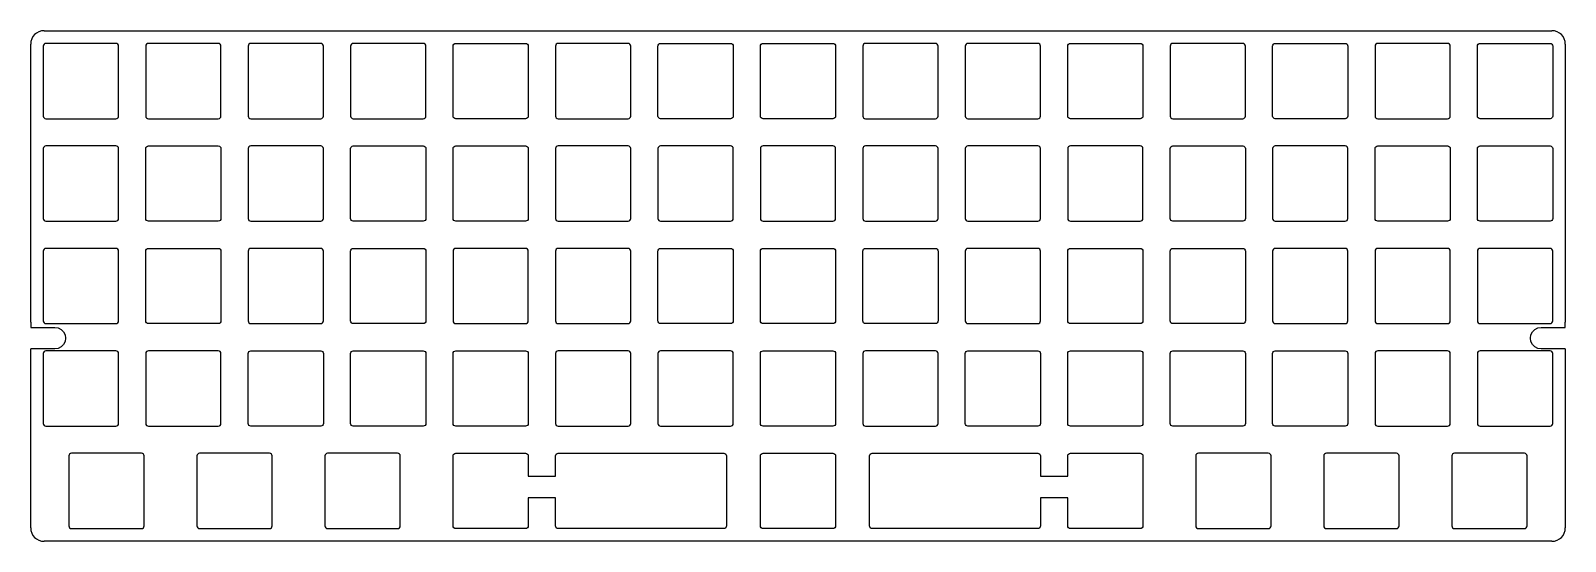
# Model space of a CAD drawing. Header units: millimetres. Extents: x 1 to 286, y 2 to 97.
import ezdxf

# ---------------------------------------------------------------- set-up
doc = ezdxf.new("R2010")
doc.units = ezdxf.units.MM
doc.layers.get('0').update_dxf_attribs({"linetype": 'CONTINUOUS'})

msp = doc.modelspace()

# ---------------------------------------------------------------- linework, layer by layer
for p, q in [((3.45, 97.21), (283.83, 97.21)), ((0.95, 43.05), (0.95, 94.71)), ((286.33, 94.71), (286.33, 43.05)), ((0.95, 43.05), (0.95, 42.05)), ((286.33, 42.05), (286.33, 43.05)), ((0.95, 42.05), (5.45, 42.05)), ((5.45, 42.05), (6.07, 41.95)), ((6.07, 41.95), (6.62, 41.67)), ((6.62, 41.67), (7.07, 41.23)), ((7.07, 41.23), (7.35, 40.67)), ((7.35, 40.67), (7.45, 40.05)), ((7.45, 40.05), (7.35, 39.43)), ((279.83, 40.05), (279.92, 40.67)), ((279.92, 39.43), (279.83, 40.05)), ((279.92, 40.67), (280.21, 41.23)), ((280.21, 41.23), (280.65, 41.67)), ((280.65, 41.67), (281.21, 41.95)), ((281.21, 41.95), (281.83, 42.05)), ((281.83, 42.05), (286.33, 42.05)), ((0.95, 4.79), (0.95, 38.05)), ((5.45, 38.05), (0.95, 38.05)), ((6.07, 38.15), (5.45, 38.05)), ((6.62, 38.43), (6.07, 38.15)), ((7.07, 38.88), (6.62, 38.43)), ((7.35, 39.43), (7.07, 38.88)), ((280.21, 38.88), (279.92, 39.43)), ((280.65, 38.43), (280.21, 38.88)), ((281.21, 38.15), (280.65, 38.43)), ((281.83, 38.05), (281.21, 38.15)), ((286.33, 38.05), (281.83, 38.05)), ((286.33, 38.05), (286.33, 4.79)), ((283.83, 2.29), (3.45, 2.29))]:
    msp.add_line(p, q)
for points in [[(16.79, 94.85), (3.79, 94.85, 0.414214), (3.29, 94.35), (3.29, 81.35, 0.414214), (3.79, 80.85), (16.79, 80.85, 0.414214), (17.29, 81.35), (17.29, 94.35, 0.414214)], [(36.34, 81.35), (36.34, 94.35, 0.414214), (35.84, 94.85), (22.84, 94.85, 0.414214), (22.34, 94.35), (22.34, 81.35, 0.414214), (22.84, 80.85), (35.84, 80.85, 0.414214)], [(54.89, 94.85), (41.89, 94.85, 0.414214), (41.39, 94.35), (41.39, 81.35, 0.414214), (41.89, 80.85), (54.89, 80.85, 0.414214), (55.39, 81.35), (55.39, 94.35, 0.414214)], [(73.94, 94.85), (60.94, 94.85, 0.414214), (60.44, 94.35), (60.44, 81.35, 0.414214), (60.94, 80.85), (73.94, 80.85, 0.414214), (74.44, 81.35), (74.44, 94.35, 0.414214)], [(79.49, 94.35, -0.414214), (79.99, 94.85), (92.99, 94.85, -0.414214), (93.49, 94.35), (93.49, 81.35, -0.414214), (92.99, 80.85), (79.99, 80.85, -0.414214), (79.49, 81.35)], [(112.04, 94.85), (99.04, 94.85, 0.414214), (98.54, 94.35), (98.54, 81.35, 0.414214), (99.04, 80.85), (112.04, 80.85, 0.414214), (112.54, 81.35), (112.54, 94.35, 0.414214)], [(131.09, 94.85, -0.414214), (131.59, 94.35), (131.59, 81.35, -0.414214), (131.09, 80.85), (118.09, 80.85, -0.414214), (117.59, 81.35), (117.59, 94.35, -0.414214), (118.09, 94.85)], [(137.14, 80.85, -0.414214), (136.64, 81.35), (136.64, 94.35, -0.414214), (137.14, 94.85), (150.14, 94.85, -0.414214), (150.64, 94.35), (150.64, 81.35, -0.414214), (150.14, 80.85)], [(169.69, 81.35), (169.69, 94.35, 0.414214), (169.19, 94.85), (156.19, 94.85, 0.414214), (155.69, 94.35), (155.69, 81.35, 0.414214), (156.19, 80.85), (169.19, 80.85, 0.414214)], [(188.74, 81.35), (188.74, 94.35, 0.414214), (188.24, 94.85), (175.24, 94.85, 0.414214), (174.74, 94.35), (174.74, 81.35, 0.414214), (175.24, 80.85), (188.24, 80.85, 0.414214)], [(194.29, 80.85, -0.414214), (193.79, 81.35), (193.79, 94.35, -0.414214), (194.29, 94.85), (207.29, 94.85, -0.414214), (207.79, 94.35), (207.79, 81.35, -0.414214), (207.29, 80.85)], [(226.34, 94.85), (213.34, 94.85, 0.414214), (212.84, 94.35), (212.84, 81.35, 0.414214), (213.34, 80.85), (226.34, 80.85, 0.414214), (226.84, 81.35), (226.84, 94.35, 0.414214)], [(231.89, 94.35, -0.414214), (232.39, 94.85), (245.39, 94.85, -0.414214), (245.89, 94.35), (245.89, 81.35, -0.414214), (245.39, 80.85), (232.39, 80.85, -0.414214), (231.89, 81.35)], [(251.44, 80.85), (264.44, 80.85, 0.414214), (264.94, 81.35), (264.94, 94.35, 0.414214), (264.44, 94.85), (251.44, 94.85, 0.414214), (250.94, 94.35), (250.94, 81.35, 0.414214)], [(269.99, 94.35, -0.414214), (270.49, 94.85), (283.49, 94.85, -0.414214), (283.99, 94.35), (283.99, 81.35, -0.414214), (283.49, 80.85), (270.49, 80.85, -0.414214), (269.99, 81.35)], [(16.79, 75.8), (3.79, 75.8, 0.414214), (3.29, 75.3), (3.29, 62.3, 0.414214), (3.79, 61.8), (16.79, 61.8, 0.414214), (17.29, 62.3), (17.29, 75.3, 0.414214)], [(35.84, 75.8, -0.414214), (36.34, 75.3), (36.34, 62.3, -0.414214), (35.84, 61.8), (22.84, 61.8, -0.414214), (22.34, 62.3), (22.34, 75.3, -0.414214), (22.84, 75.8)], [(54.89, 75.8), (41.89, 75.8, 0.414214), (41.39, 75.3), (41.39, 62.3, 0.414214), (41.89, 61.8), (54.89, 61.8, 0.414214), (55.39, 62.3), (55.39, 75.3, 0.414214)], [(74.44, 62.3, -0.414214), (73.94, 61.8), (60.94, 61.8, -0.414214), (60.44, 62.3), (60.44, 75.3, -0.414214), (60.94, 75.8), (73.94, 75.8, -0.414214), (74.44, 75.3)], [(92.99, 75.8, -0.414214), (93.49, 75.3), (93.49, 62.3, -0.414214), (92.99, 61.8), (79.99, 61.8, -0.414214), (79.49, 62.3), (79.49, 75.3, -0.414214), (79.99, 75.8)], [(112.54, 62.3), (112.54, 75.3, 0.414214), (112.04, 75.8), (99.04, 75.8, 0.414214), (98.54, 75.3), (98.54, 62.3, 0.414214), (99.04, 61.8), (112.04, 61.8, 0.414214)], [(117.59, 75.3), (117.59, 62.3, 0.414214), (118.09, 61.8), (131.09, 61.8, 0.414214), (131.59, 62.3), (131.59, 75.3, 0.414214), (131.09, 75.8), (118.09, 75.8, 0.414214)], [(137.14, 61.8), (150.14, 61.8, 0.414214), (150.64, 62.3), (150.64, 75.3, 0.414214), (150.14, 75.8), (137.14, 75.8, 0.414214), (136.64, 75.3), (136.64, 62.3, 0.414214)], [(156.19, 61.8), (169.19, 61.8, 0.414214), (169.69, 62.3), (169.69, 75.3, 0.414214), (169.19, 75.8), (156.19, 75.8, 0.414214), (155.69, 75.3), (155.69, 62.3, 0.414214)], [(188.24, 75.8), (175.24, 75.8, 0.414214), (174.74, 75.3), (174.74, 62.3, 0.414214), (175.24, 61.8), (188.24, 61.8, 0.414214), (188.74, 62.3), (188.74, 75.3, 0.414214)], [(194.29, 61.8), (207.29, 61.8, 0.414214), (207.79, 62.3), (207.79, 75.3, 0.414214), (207.29, 75.8), (194.29, 75.8, 0.414214), (193.79, 75.3), (193.79, 62.3, 0.414214)], [(226.84, 62.3, -0.414214), (226.34, 61.8), (213.34, 61.8, -0.414214), (212.84, 62.3), (212.84, 75.3, -0.414214), (213.34, 75.8), (226.34, 75.8, -0.414214), (226.84, 75.3)], [(231.89, 75.3), (231.89, 62.3, 0.414214), (232.39, 61.8), (245.39, 61.8, 0.414214), (245.89, 62.3), (245.89, 75.3, 0.414214), (245.39, 75.8), (232.39, 75.8, 0.414214)], [(264.94, 62.3, -0.414214), (264.44, 61.8), (251.44, 61.8, -0.414214), (250.94, 62.3), (250.94, 75.3, -0.414214), (251.44, 75.8), (264.44, 75.8, -0.414214), (264.94, 75.3)], [(283.49, 75.8, -0.414214), (283.99, 75.3), (283.99, 62.3, -0.414214), (283.49, 61.8), (270.49, 61.8, -0.414214), (269.99, 62.3), (269.99, 75.3, -0.414214), (270.49, 75.8)], [(3.29, 56.25), (3.29, 43.25, 0.414214), (3.79, 42.75), (16.79, 42.75, 0.414214), (17.29, 43.25), (17.29, 56.25, 0.414214), (16.79, 56.75), (3.79, 56.75, 0.414214)], [(35.84, 56.75, -0.414214), (36.34, 56.25), (36.34, 43.25, -0.414214), (35.84, 42.75), (22.84, 42.75, -0.414214), (22.34, 43.25), (22.34, 56.25, -0.414214), (22.84, 56.75)], [(41.89, 42.75), (54.89, 42.75, 0.414214), (55.39, 43.25), (55.39, 56.25, 0.414214), (54.89, 56.75), (41.89, 56.75, 0.414214), (41.39, 56.25), (41.39, 43.25, 0.414214)], [(60.94, 42.75, -0.414214), (60.44, 43.25), (60.44, 56.25, -0.414214), (60.94, 56.75), (73.94, 56.75, -0.414214), (74.44, 56.25), (74.44, 43.25, -0.414214), (73.94, 42.75)], [(79.49, 56.25), (79.49, 43.25, 0.414214), (79.99, 42.75), (92.99, 42.75, 0.414214), (93.49, 43.25), (93.49, 56.25, 0.414214), (92.99, 56.75), (79.99, 56.75, 0.414214)], [(99.04, 42.75), (112.04, 42.75, 0.414214), (112.54, 43.25), (112.54, 56.25, 0.414214), (112.04, 56.75), (99.04, 56.75, 0.414214), (98.54, 56.25), (98.54, 43.25, 0.414214)], [(117.59, 56.25, -0.414214), (118.09, 56.75), (131.09, 56.75, -0.414214), (131.59, 56.25), (131.59, 43.25, -0.414214), (131.09, 42.75), (118.09, 42.75, -0.414214), (117.59, 43.25)], [(150.14, 56.75, -0.414214), (150.64, 56.25), (150.64, 43.25, -0.414214), (150.14, 42.75), (137.14, 42.75, -0.414214), (136.64, 43.25), (136.64, 56.25, -0.414214), (137.14, 56.75)], [(155.69, 56.25, -0.414214), (156.19, 56.75), (169.19, 56.75, -0.414214), (169.69, 56.25), (169.69, 43.25, -0.414214), (169.19, 42.75), (156.19, 42.75, -0.414214), (155.69, 43.25)], [(188.24, 56.75), (175.24, 56.75, 0.414214), (174.74, 56.25), (174.74, 43.25, 0.414214), (175.24, 42.75), (188.24, 42.75, 0.414214), (188.74, 43.25), (188.74, 56.25, 0.414214)], [(207.79, 43.25, -0.414214), (207.29, 42.75), (194.29, 42.75, -0.414214), (193.79, 43.25), (193.79, 56.25, -0.414214), (194.29, 56.75), (207.29, 56.75, -0.414214), (207.79, 56.25)], [(212.84, 56.25, -0.414214), (213.34, 56.75), (226.34, 56.75, -0.414214), (226.84, 56.25), (226.84, 43.25, -0.414214), (226.34, 42.75), (213.34, 42.75, -0.414214), (212.84, 43.25)], [(232.39, 42.75), (245.39, 42.75, 0.414214), (245.89, 43.25), (245.89, 56.25, 0.414214), (245.39, 56.75), (232.39, 56.75, 0.414214), (231.89, 56.25), (231.89, 43.25, 0.414214)], [(250.94, 56.25), (250.94, 43.25, 0.414214), (251.44, 42.75), (264.44, 42.75, 0.414214), (264.94, 43.25), (264.94, 56.25, 0.414214), (264.44, 56.75), (251.44, 56.75, 0.414214)], [(270.49, 42.75), (283.49, 42.75, 0.414214), (283.99, 43.25), (283.99, 56.25, 0.414214), (283.49, 56.75), (270.49, 56.75, 0.414214), (269.99, 56.25), (269.99, 43.25, 0.414214)], [(17.29, 24.2), (17.29, 37.2, 0.414214), (16.79, 37.7), (3.79, 37.7, 0.414214), (3.29, 37.2), (3.29, 24.2, 0.414214), (3.79, 23.7), (16.79, 23.7, 0.414214)], [(22.34, 37.2), (22.34, 24.2, 0.414214), (22.84, 23.7), (35.84, 23.7, 0.414214), (36.34, 24.2), (36.34, 37.2, 0.414214), (35.84, 37.7), (22.84, 37.7, 0.414214)], [(54.89, 37.7, -0.414214), (55.39, 37.2), (55.39, 24.2, -0.414214), (54.89, 23.7), (41.89, 23.7, -0.414214), (41.39, 24.2), (41.39, 37.2, -0.414214), (41.89, 37.7)], [(60.44, 37.2, -0.414214), (60.94, 37.7), (73.94, 37.7, -0.414214), (74.44, 37.2), (74.44, 24.2, -0.414214), (73.94, 23.7), (60.94, 23.7, -0.414214), (60.44, 24.2)], [(93.49, 24.2, -0.414214), (92.99, 23.7), (79.99, 23.7, -0.414214), (79.49, 24.2), (79.49, 37.2, -0.414214), (79.99, 37.7), (92.99, 37.7, -0.414214), (93.49, 37.2)], [(112.54, 24.2), (112.54, 37.2, 0.414214), (112.04, 37.7), (99.04, 37.7, 0.414214), (98.54, 37.2), (98.54, 24.2, 0.414214), (99.04, 23.7), (112.04, 23.7, 0.414214)], [(118.09, 23.7), (131.09, 23.7, 0.414214), (131.59, 24.2), (131.59, 37.2, 0.414214), (131.09, 37.7), (118.09, 37.7, 0.414214), (117.59, 37.2), (117.59, 24.2, 0.414214)], [(137.14, 23.7, -0.414214), (136.64, 24.2), (136.64, 37.2, -0.414214), (137.14, 37.7), (150.14, 37.7, -0.414214), (150.64, 37.2), (150.64, 24.2, -0.414214), (150.14, 23.7)], [(169.69, 24.2), (169.69, 37.2, 0.414214), (169.19, 37.7), (156.19, 37.7, 0.414214), (155.69, 37.2), (155.69, 24.2, 0.414214), (156.19, 23.7), (169.19, 23.7, 0.414214)], [(188.74, 24.2, -0.414214), (188.24, 23.7), (175.24, 23.7, -0.414214), (174.74, 24.2), (174.74, 37.2, -0.414214), (175.24, 37.7), (188.24, 37.7, -0.414214), (188.74, 37.2)], [(207.79, 24.2, -0.414214), (207.29, 23.7), (194.29, 23.7, -0.414214), (193.79, 24.2), (193.79, 37.2, -0.414214), (194.29, 37.7), (207.29, 37.7, -0.414214), (207.79, 37.2)], [(213.34, 23.7, -0.414214), (212.84, 24.2), (212.84, 37.2, -0.414214), (213.34, 37.7), (226.34, 37.7, -0.414214), (226.84, 37.2), (226.84, 24.2, -0.414214), (226.34, 23.7)], [(232.39, 23.7, -0.414214), (231.89, 24.2), (231.89, 37.2, -0.414214), (232.39, 37.7), (245.39, 37.7, -0.414214), (245.89, 37.2), (245.89, 24.2, -0.414214), (245.39, 23.7)], [(251.44, 23.7), (264.44, 23.7, 0.414214), (264.94, 24.2), (264.94, 37.2, 0.414214), (264.44, 37.7), (251.44, 37.7, 0.414214), (250.94, 37.2), (250.94, 24.2, 0.414214)], [(269.99, 37.2), (269.99, 24.2, 0.414214), (270.49, 23.7), (283.49, 23.7, 0.414214), (283.99, 24.2), (283.99, 37.2, 0.414214), (283.49, 37.7), (270.49, 37.7, 0.414214)], [(22.05, 5.15), (22.05, 18.15, 0.414214), (21.55, 18.65), (8.55, 18.65, 0.414214), (8.05, 18.15), (8.05, 5.15, 0.414214), (8.55, 4.65), (21.55, 4.65, 0.414214)], [(45.36, 18.65), (32.36, 18.65, 0.414214), (31.86, 18.15), (31.86, 5.15, 0.414214), (32.36, 4.65), (45.36, 4.65, 0.414214), (45.86, 5.15), (45.86, 18.15, 0.414214)], [(55.67, 18.15), (55.67, 5.15, 0.414214), (56.17, 4.65), (69.17, 4.65, 0.414214), (69.67, 5.15), (69.67, 18.15, 0.414214), (69.17, 18.65), (56.17, 18.65, 0.414214)], [(92.99, 4.65), (79.99, 4.65, -0.414214), (79.49, 5.15), (79.49, 18.15, -0.414214), (79.99, 18.65), (84.34, 18.65), (88.64, 18.65), (92.99, 18.65, -0.414214), (93.49, 18.15), (93.49, 14.37), (98.54, 14.37), (98.54, 18.15, -0.414214), (99.04, 18.65), (101.01, 18.65), (105.31, 18.65), (122.06, 18.65), (129.84, 18.65, -0.414214), (130.34, 18.15), (130.34, 13.95), (130.34, 9.35), (130.34, 6.12), (130.34, 5.15, -0.414214), (129.84, 4.65), (122.06, 4.65), (99.04, 4.65, -0.414214), (98.54, 5.15), (98.54, 9.35), (98.54, 10.37), (93.49, 10.37), (93.49, 9.35), (93.49, 5.15, -0.414214)], [(136.64, 5.15), (136.64, 9.35), (136.64, 13.95), (136.64, 18.15, -0.414214), (137.14, 18.65), (150.14, 18.65, -0.414214), (150.64, 18.15), (150.64, 13.95), (150.64, 9.35), (150.64, 5.15, -0.414214), (150.14, 4.65), (137.14, 4.65, -0.414214)], [(188.24, 4.65), (165.21, 4.65), (157.44, 4.65, -0.414214), (156.94, 5.15), (156.94, 6.12), (156.94, 9.35), (156.94, 13.95), (156.94, 18.15, -0.414214), (157.44, 18.65), (164.84, 18.65), (181.96, 18.65), (186.26, 18.65), (188.24, 18.65, -0.414214), (188.74, 18.15), (188.74, 14.37), (191.64, 14.37), (193.79, 14.37), (193.79, 18.15, -0.414214), (194.29, 18.65), (198.64, 18.65), (202.94, 18.65), (207.29, 18.65, -0.414214), (207.79, 18.15), (207.79, 5.15, -0.414214), (207.29, 4.65), (194.29, 4.65, -0.414214), (193.79, 5.15), (193.79, 9.35), (193.79, 10.37), (191.64, 10.37), (188.74, 10.37), (188.74, 9.35), (188.74, 5.15, -0.414214)], [(218.1, 4.65), (231.1, 4.65, 0.414214), (231.6, 5.15), (231.6, 18.15, 0.414214), (231.1, 18.65), (218.1, 18.65, 0.414214), (217.6, 18.15), (217.6, 5.15, 0.414214)], [(254.91, 18.65), (241.91, 18.65, 0.414214), (241.41, 18.15), (241.41, 5.15, 0.414214), (241.91, 4.65), (254.91, 4.65, 0.414214), (255.41, 5.15), (255.41, 18.15, 0.414214)], [(279.22, 5.15), (279.22, 18.15, 0.414214), (278.72, 18.65), (265.73, 18.65, 0.414214), (265.23, 18.15), (265.23, 5.15, 0.414214), (265.73, 4.65), (278.72, 4.65, 0.414214)]]:
    msp.add_lwpolyline(points, format="xyb", close=True)
for centre, start, end in [((3.45, 94.71), 90, 180), ((283.83, 94.71), 0, 90), ((3.45, 4.79), 180, 270), ((283.83, 4.79), -90, 0)]:
    msp.add_arc(centre, 2.5, start, end)

doc.saveas('drawing.dxf')
